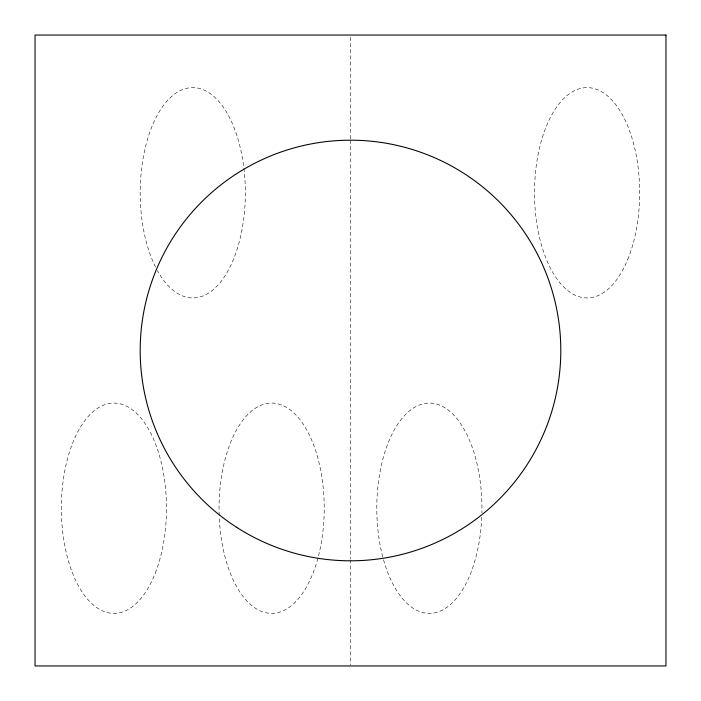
<?xml version="1.0" encoding="UTF-8"?>
<svg xmlns="http://www.w3.org/2000/svg" width="701" height="701" viewBox="0 0 701 701"><rect width="100%" height="100%" fill="white"/><g stroke="black" fill="none" stroke-linecap="round" stroke-linejoin="round"><path stroke-width="0.53" stroke-dasharray="3.5 2.63" d="M350.5 37.241L350.5 139.105M350.5 140.2L350.5 558.609M350.5 559.705L350.5 664.855M481.745 517.198A105.15 52.575 90 0 1 440.026 611.193A105.15 52.575 90 0 1 383.07 558.066M382.79 557.006A105.15 52.575 90 0 1 417.954 405.581A105.15 52.575 90 0 1 481.885 512.966M219.185 515.463A105.15 52.575 -90 0 1 282.477 405.336A105.15 52.575 -90 0 1 318.175 557.164M317.886 558.224A105.15 52.575 -90 0 1 260.763 611.106A105.15 52.575 -90 0 1 219.229 516.514M243.895 168.222A105.15 52.575 90 0 1 219.562 283.257A105.15 52.575 90 0 1 157.427 270.612M155.526 266.976A105.15 52.575 90 0 1 166.891 101.251A105.15 52.575 90 0 1 243.764 167.145M627.675 259.607A105.15 52.575 -90 0 0 595.727 89.053A105.15 52.575 -90 0 0 537.851 229.665A105.15 52.575 -90 0 0 627.675 259.607M155.298 573.067A105.15 52.575 -90 0 0 121.291 404.118A105.15 52.575 -90 0 0 65.14 547.49A105.15 52.575 -90 0 0 155.298 573.067"/><path stroke-width="1.05" d="M665.95 35.05L35.05 35.05L35.05 665.95L665.95 665.95L665.95 35.05M236.728 527.371A210.3 210.3 0 0 0 560.555 360.594A210.3 210.3 0 0 0 254.209 163.535A210.3 210.3 0 0 0 236.728 527.371"/></g></svg>
